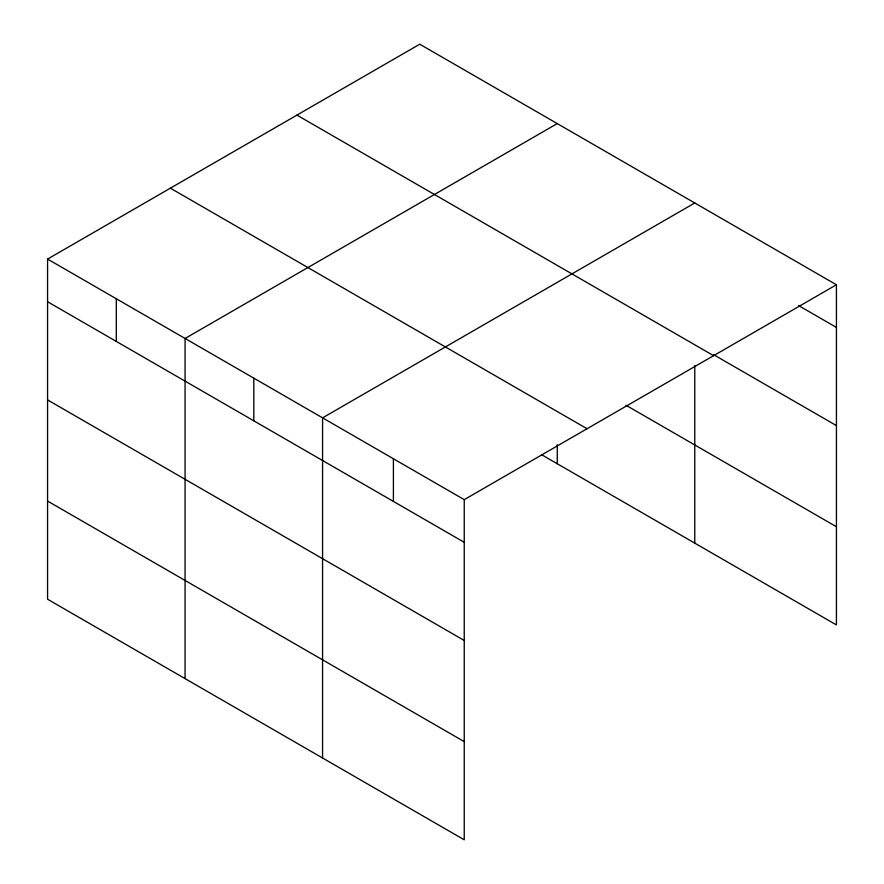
<?xml version="1.0" encoding="UTF-8"?>
<svg xmlns="http://www.w3.org/2000/svg" width="884" height="884" viewBox="0 0 884 884"><rect width="100%" height="100%" fill="white"/><g stroke="black" fill="none" stroke-linecap="round" stroke-linejoin="round"><path stroke-width="1.33" d="M47.57 259.078L464.244 499.648L464.244 839.8L47.57 599.23L47.57 259.078L419.756 44.2L836.43 284.77L836.43 624.922L541.848 454.84M557.263 123.583L185.065 338.473L185.065 678.625M694.769 202.977L322.572 417.856L322.572 758.008M464.244 499.648L836.43 284.77M798.661 305.61L836.43 327.423M713.653 354.705L836.43 425.602M296.936 115.108L713.609 355.677M626.016 405.259L836.43 526.742M170.391 188.17L587.064 428.74M47.57 301.742L464.244 542.312M47.57 399.911L464.244 640.48M47.57 501.062L464.244 741.632M694.769 365.678L694.769 543.13M557.263 444.652L557.263 463.735M393.402 458.752L393.402 501.416M253.818 378.164L253.818 420.817M116.312 298.781L116.312 341.434"/></g></svg>
